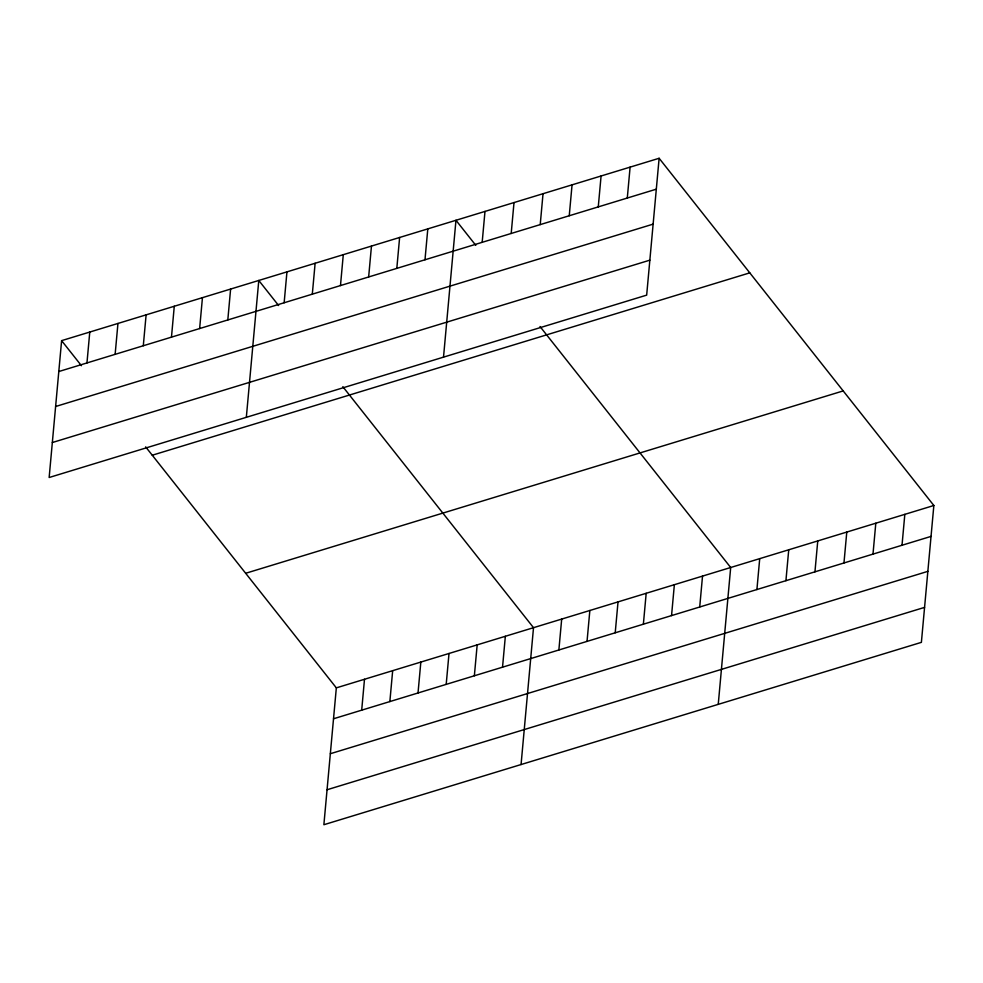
<?xml version="1.0" encoding="UTF-8"?>
<svg xmlns="http://www.w3.org/2000/svg" width="983" height="983" viewBox="0 0 983 983"><rect width="100%" height="100%" fill="white"/><g stroke="black" fill="none" stroke-linecap="round" stroke-linejoin="round"><path stroke-width="1.47" d="M61.61 340.646L49.15 477.505L646.667 295.133L659.126 158.275L61.61 340.646L81.442 365.713M86.959 362.948L89.772 332.045M115.134 354.347L117.948 323.456M143.297 345.746L146.111 314.855M171.472 337.157L174.274 306.254M199.635 328.555L202.449 297.665M227.81 319.954L230.612 289.063M246.328 417.32L258.787 280.462L278.619 305.529M284.148 302.764L286.95 271.861M312.311 294.163L315.125 263.272M340.474 285.574L343.288 254.671M368.65 276.973L371.463 246.069M145.656 446.872L336.333 687.867L323.874 824.725L921.39 642.354L933.85 505.495L659.126 158.275M396.813 268.371L399.626 237.481M361.695 710.168L364.496 679.278M424.988 259.77L427.802 228.879M389.858 701.567L392.672 670.676M443.517 357.136L455.965 220.278L475.797 245.345M418.021 692.978L420.835 662.075M482.174 242.322L484.988 211.419M446.196 684.377L449.01 653.486M511.197 233.463L514.011 202.572M474.359 675.776L477.173 644.885M540.22 224.603L543.034 193.712M502.534 667.187L505.348 636.284M569.243 215.744L572.057 184.853M521.064 764.541L533.511 627.682L342.834 386.688M598.266 206.885L601.08 175.994M558.872 649.984L561.686 619.093M587.035 641.395L589.849 610.492M627.289 198.025L630.103 167.135M615.211 632.794L618.024 601.891M643.374 624.193L646.187 593.302M671.549 615.591L674.363 584.701M699.712 607.003L702.526 576.099M718.241 704.356L730.688 567.51L540.011 326.516M756.91 589.542L759.712 558.651M785.921 580.683L788.735 549.792M814.944 571.823L817.758 540.933M843.967 562.964L846.781 532.073M872.99 554.117L875.804 523.214M902.013 545.258L904.827 514.355M58.796 371.537L656.312 189.178M55.613 406.507L653.13 224.136M52.332 442.534L649.849 260.163M152.267 455.227L749.783 272.856M245.676 573.286L843.193 390.915M336.333 687.867L933.85 505.495M333.52 718.77L931.036 536.399M330.337 753.728L927.854 571.356M327.056 789.754L924.573 607.383"/></g></svg>
